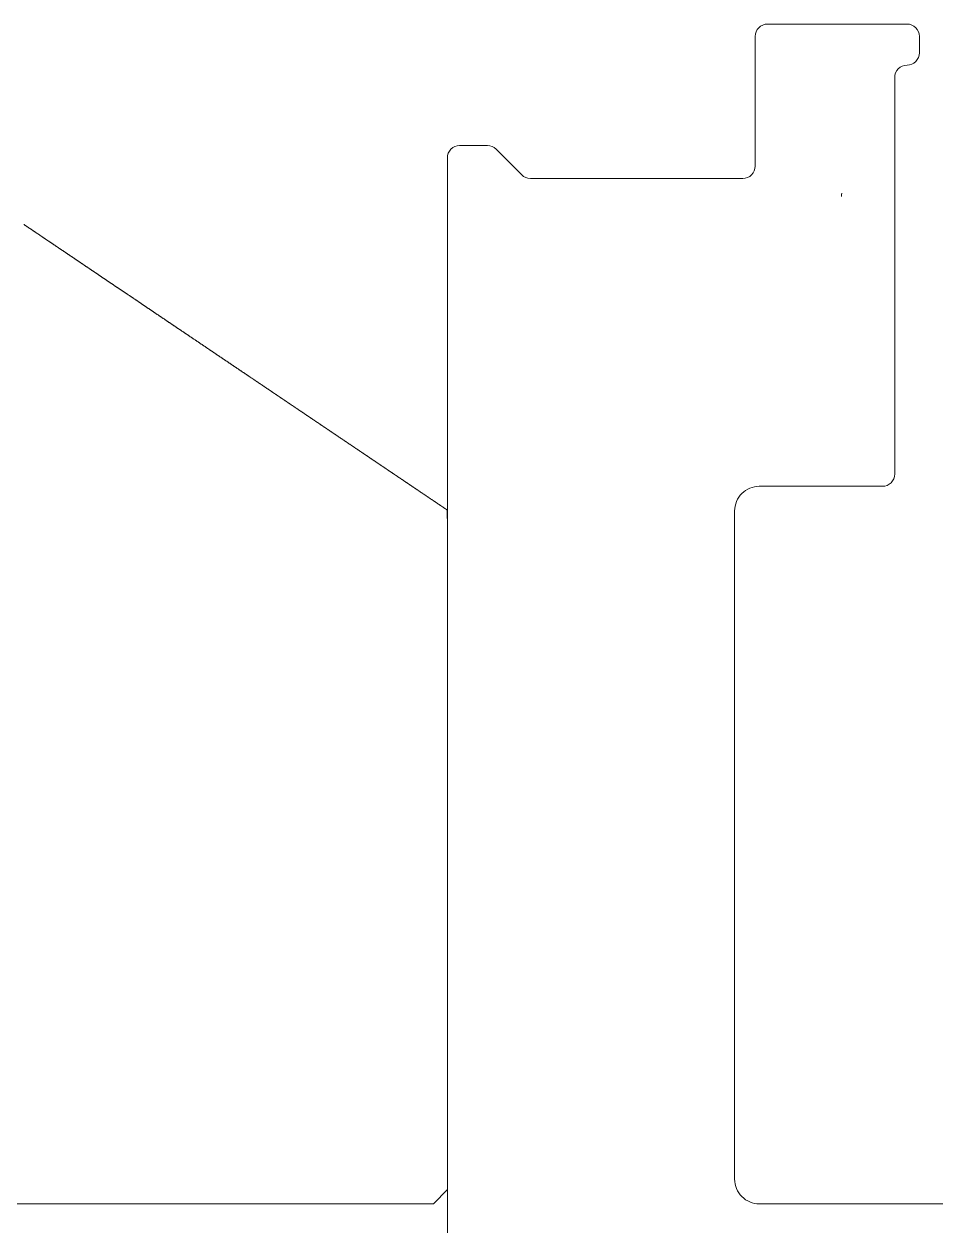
# Model space of a CAD drawing. Header units: inches. Extents: x -3905 to 10892, y 1064 to 9590.
# Drawn here: x 3105.119 to 3106.229, y 6959.931 to 6961.395 of the extents above; entities that cross this region are included whole.
import ezdxf

# ---------------------------------------------------------------- set-up
doc = ezdxf.new("R2010")
doc.units = ezdxf.units.IN
doc.header["$MEASUREMENT"] = 0

# ---------------------------------------------------------------- blocks, each defined once
blk = doc.blocks.new('*U407')
at = {"color": 0, "linetype": 'ByBlock', "lineweight": 0}
blk.add_lwpolyline([(1.8124, 1.208), (1.7837, 1.208), (1.7551, 1.208), (1.7265, 1.208), (1.6978, 1.208), (1.6692, 1.208), (1.6405, 1.208), (1.6119, 1.208), (1.5833, 1.208), (1.5546, 1.208), (1.526, 1.208), (1.4973, 1.208), (1.4687, 1.208), (1.4401, 1.208), (1.4114, 1.208), (1.3828, 1.208), (1.3541, 1.208), (1.3255, 1.208), (1.2969, 1.208), (1.28, 1.2255), (1.28, 1.268), (1.28, 1.3104), (1.28, 1.3529), (1.28, 1.3953), (1.28, 1.4378), (1.28, 1.4803), (1.28, 1.5227), (1.28, 1.5652), (1.28, 1.6076), (1.28, 1.6501), (1.28, 1.6926), (1.28, 1.735), (1.28, 1.7775), (1.28, 1.8199), (1.28, 1.8624), (1.28, 1.9049), (1.28, 1.9473), (1.28, 1.9898), (1.28, 2.0323), (1.2801, 2.0531), (1.2803, 2.0532), (1.2805, 2.0534), (1.2807, 2.0535), (1.281, 2.0536), (1.2812, 2.0538), (1.2814, 2.0539), (1.2816, 2.0541), (1.2818, 2.0542), (1.282, 2.0544), (1.2822, 2.0545), (1.2825, 2.0546), (1.2827, 2.0548), (1.2829, 2.0549), (1.2831, 2.0551), (1.2833, 2.0552), (1.2835, 2.0554), (1.2837, 2.0555), (1.2839, 2.0556), (1.2842, 2.0558), (1.2844, 2.0559), (1.2846, 2.0561), (1.2848, 2.0562), (1.285, 2.0564), (1.2852, 2.0565), (1.2854, 2.0567), (1.2856, 2.0568), (1.2859, 2.0569), (1.2861, 2.0571), (1.2863, 2.0572), (1.2865, 2.0574), (1.2867, 2.0575), (1.2869, 2.0577), (1.2871, 2.0578), (1.2874, 2.0579), (1.2876, 2.0581), (1.2878, 2.0582), (1.288, 2.0584), (1.2882, 2.0585), (1.2884, 2.0587), (1.2886, 2.0588), (1.2888, 2.059), (1.2891, 2.0591), (1.2893, 2.0592), (1.2895, 2.0594), (1.2897, 2.0595), (1.2899, 2.0597), (1.2901, 2.0598), (1.2903, 2.06), (1.2905, 2.0601), (1.2908, 2.0602), (1.291, 2.0604), (1.2912, 2.0605), (1.2914, 2.0607), (1.2916, 2.0608), (1.2918, 2.061), (1.292, 2.0611), (1.2922, 2.0613), (1.2925, 2.0614), (1.2927, 2.0615), (1.2929, 2.0617), (1.2931, 2.0618), (1.2933, 2.062), (1.2935, 2.0621), (1.2937, 2.0623), (1.294, 2.0624), (1.2942, 2.0625), (1.2944, 2.0627), (1.2946, 2.0628), (1.2948, 2.063), (1.295, 2.0631), (1.2952, 2.0633), (1.2954, 2.0634), (1.2957, 2.0636), (1.2959, 2.0637), (1.2961, 2.0638), (1.2963, 2.064), (1.2965, 2.0641), (1.2967, 2.0643), (1.2969, 2.0644), (1.2971, 2.0646), (1.2974, 2.0647), (1.2976, 2.0648), (1.2978, 2.065), (1.298, 2.0651), (1.2982, 2.0653), (1.2984, 2.0654), (1.2986, 2.0656), (1.2989, 2.0657), (1.2991, 2.0659), (1.2993, 2.066), (1.2995, 2.0661), (1.2997, 2.0663), (1.2999, 2.0664), (1.3001, 2.0666), (1.3003, 2.0667), (1.3006, 2.0669), (1.3008, 2.067), (1.301, 2.0671), (1.3012, 2.0673), (1.3014, 2.0674), (1.3016, 2.0676), (1.3018, 2.0677), (1.302, 2.0679), (1.3023, 2.068), (1.3025, 2.0681), (1.3027, 2.0683), (1.3029, 2.0684), (1.3031, 2.0686), (1.3033, 2.0687), (1.3035, 2.0689), (1.3038, 2.069), (1.304, 2.0692), (1.3042, 2.0693), (1.3044, 2.0694), (1.3046, 2.0696), (1.3048, 2.0697), (1.305, 2.0699), (1.3052, 2.07), (1.3055, 2.0702), (1.3057, 2.0703), (1.3059, 2.0704), (1.3061, 2.0706), (1.3063, 2.0707), (1.3065, 2.0709), (1.3067, 2.071), (1.3069, 2.0712), (1.3072, 2.0713), (1.3074, 2.0715), (1.3076, 2.0716), (1.3078, 2.0717), (1.308, 2.0719), (1.3082, 2.072), (1.3084, 2.0722), (1.3087, 2.0723), (1.3089, 2.0725), (1.3091, 2.0726), (1.3093, 2.0727), (1.3095, 2.0729), (1.3097, 2.073), (1.3099, 2.0732), (1.3101, 2.0733), (1.3104, 2.0735), (1.3106, 2.0736), (1.3108, 2.0738), (1.311, 2.0739), (1.3112, 2.074), (1.3114, 2.0742), (1.3116, 2.0743), (1.3118, 2.0745), (1.3121, 2.0746), (1.3123, 2.0748), (1.3125, 2.0749), (1.3127, 2.075), (1.3129, 2.0752), (1.3131, 2.0753), (1.3133, 2.0755), (1.3135, 2.0756), (1.3138, 2.0758), (1.314, 2.0759), (1.3142, 2.0761), (1.3144, 2.0762), (1.3146, 2.0763), (1.3148, 2.0765), (1.315, 2.0766), (1.3153, 2.0768), (1.3155, 2.0769), (1.3157, 2.0771), (1.3159, 2.0772), (1.3161, 2.0773), (1.3163, 2.0775), (1.3165, 2.0776), (1.3167, 2.0778), (1.317, 2.0779), (1.3172, 2.0781), (1.3174, 2.0782), (1.3176, 2.0783), (1.3178, 2.0785), (1.318, 2.0786), (1.3182, 2.0788), (1.3184, 2.0789), (1.3187, 2.0791), (1.3189, 2.0792), (1.3191, 2.0794), (1.3193, 2.0795), (1.3195, 2.0796), (1.3197, 2.0798), (1.3199, 2.0799), (1.3202, 2.0801), (1.3204, 2.0802), (1.3206, 2.0804), (1.3208, 2.0805), (1.321, 2.0806), (1.3212, 2.0808), (1.3214, 2.0809), (1.3216, 2.0811), (1.3219, 2.0812), (1.3221, 2.0814), (1.3223, 2.0815), (1.3225, 2.0817), (1.3227, 2.0818), (1.3229, 2.0819), (1.3231, 2.0821), (1.3233, 2.0822), (1.3236, 2.0824), (1.3238, 2.0825), (1.324, 2.0827), (1.3242, 2.0828), (1.3244, 2.0829), (1.3246, 2.0831), (1.3248, 2.0832), (1.3251, 2.0834), (1.3253, 2.0835), (1.3255, 2.0837), (1.3257, 2.0838), (1.3259, 2.084), (1.3261, 2.0841), (1.3263, 2.0842), (1.3265, 2.0844), (1.3268, 2.0845), (1.327, 2.0847), (1.3272, 2.0848), (1.3274, 2.085), (1.3276, 2.0851), (1.3278, 2.0852), (1.328, 2.0854), (1.3282, 2.0855), (1.3285, 2.0857), (1.3287, 2.0858), (1.3289, 2.086), (1.3291, 2.0861), (1.3293, 2.0863), (1.3295, 2.0864), (1.3297, 2.0865), (1.33, 2.0867), (1.3302, 2.0868), (1.3304, 2.087), (1.3306, 2.0871), (1.3308, 2.0873), (1.331, 2.0874), (1.3312, 2.0875), (1.3314, 2.0877), (1.3317, 2.0878), (1.3319, 2.088), (1.3321, 2.0881), (1.3323, 2.0883), (1.3325, 2.0884), (1.3327, 2.0885), (1.3329, 2.0887), (1.3331, 2.0888), (1.3334, 2.089), (1.3336, 2.0891), (1.3338, 2.0893), (1.334, 2.0894), (1.3342, 2.0896), (1.3344, 2.0897), (1.3346, 2.0898), (1.3348, 2.09), (1.3351, 2.0901), (1.3353, 2.0903), (1.3355, 2.0904), (1.3357, 2.0906), (1.3359, 2.0907), (1.3361, 2.0908), (1.3363, 2.091), (1.3366, 2.0911), (1.3368, 2.0913), (1.337, 2.0914), (1.3372, 2.0916), (1.3374, 2.0917), (1.3376, 2.0919), (1.3378, 2.092), (1.338, 2.0921), (1.3383, 2.0923), (1.3385, 2.0924), (1.3387, 2.0926), (1.3389, 2.0927), (1.3391, 2.0929), (1.3393, 2.093), (1.3395, 2.0931), (1.3397, 2.0933), (1.34, 2.0934), (1.3402, 2.0936), (1.3404, 2.0937), (1.3406, 2.0939), (1.3408, 2.094), (1.341, 2.0942), (1.3412, 2.0943), (1.3415, 2.0944), (1.3417, 2.0946), (1.3419, 2.0947), (1.3421, 2.0949), (1.3423, 2.095), (1.3425, 2.0952), (1.3427, 2.0953), (1.3429, 2.0954), (1.3432, 2.0956), (1.3434, 2.0957), (1.3436, 2.0959), (1.3438, 2.096), (1.344, 2.0962), (1.3442, 2.0963), (1.3444, 2.0965), (1.3446, 2.0966), (1.3449, 2.0967), (1.3451, 2.0969), (1.3453, 2.097), (1.3455, 2.0972), (1.3457, 2.0973), (1.3459, 2.0975), (1.3461, 2.0976), (1.3464, 2.0977), (1.3466, 2.0979), (1.3468, 2.098), (1.347, 2.0982), (1.3472, 2.0983), (1.3474, 2.0985), (1.3476, 2.0986), (1.3478, 2.0988), (1.3481, 2.0989), (1.3483, 2.099), (1.3485, 2.0992), (1.3487, 2.0993), (1.3489, 2.0995), (1.3491, 2.0996), (1.3493, 2.0998), (1.3495, 2.0999), (1.3498, 2.1), (1.35, 2.1002), (1.3502, 2.1003), (1.3504, 2.1005), (1.3506, 2.1006), (1.3508, 2.1008), (1.351, 2.1009), (1.3512, 2.101), (1.3515, 2.1012), (1.3517, 2.1013), (1.3519, 2.1015), (1.3521, 2.1016), (1.3523, 2.1018), (1.3525, 2.1019), (1.3527, 2.1021), (1.353, 2.1022), (1.3532, 2.1023), (1.3534, 2.1025), (1.3536, 2.1026), (1.3538, 2.1028), (1.354, 2.1029), (1.3542, 2.1031), (1.3544, 2.1032), (1.3547, 2.1033), (1.3549, 2.1035), (1.3551, 2.1036), (1.3553, 2.1038), (1.3555, 2.1039), (1.3557, 2.1041), (1.3559, 2.1042), (1.3561, 2.1044), (1.3564, 2.1045), (1.3566, 2.1046), (1.3568, 2.1048), (1.357, 2.1049), (1.3572, 2.1051), (1.3574, 2.1052), (1.3576, 2.1054), (1.3579, 2.1055), (1.3581, 2.1056), (1.3583, 2.1058), (1.3585, 2.1059), (1.3587, 2.1061), (1.3589, 2.1062), (1.3591, 2.1064), (1.3593, 2.1065), (1.3596, 2.1067), (1.3598, 2.1068), (1.36, 2.1069), (1.3602, 2.1071), (1.3604, 2.1072), (1.3606, 2.1074), (1.3608, 2.1075), (1.361, 2.1077), (1.3613, 2.1078), (1.3615, 2.1079), (1.3617, 2.1081), (1.3619, 2.1082), (1.3621, 2.1084), (1.3623, 2.1085), (1.3625, 2.1087), (1.3628, 2.1088), (1.363, 2.109), (1.3632, 2.1091), (1.3634, 2.1092), (1.3636, 2.1094), (1.3638, 2.1095), (1.364, 2.1097), (1.3642, 2.1098), (1.3645, 2.11), (1.3647, 2.1101), (1.3649, 2.1102), (1.3651, 2.1104), (1.3653, 2.1105), (1.3655, 2.1107), (1.3657, 2.1108), (1.3659, 2.111), (1.3662, 2.1111), (1.3664, 2.1112), (1.3666, 2.1114), (1.3668, 2.1115), (1.367, 2.1117), (1.3672, 2.1118), (1.3674, 2.112), (1.3677, 2.1121), (1.3679, 2.1123), (1.3681, 2.1124), (1.3683, 2.1125), (1.3685, 2.1127), (1.3687, 2.1128), (1.3689, 2.113), (1.3691, 2.1131), (1.3694, 2.1133), (1.3696, 2.1134), (1.3698, 2.1135), (1.37, 2.1137), (1.3702, 2.1138), (1.3704, 2.114), (1.3706, 2.1141), (1.3708, 2.1143), (1.3711, 2.1144), (1.3713, 2.1146), (1.3715, 2.1147), (1.3717, 2.1148), (1.3719, 2.115), (1.3721, 2.1151), (1.3723, 2.1153), (1.3725, 2.1154), (1.3728, 2.1156), (1.373, 2.1157), (1.3732, 2.1158), (1.3734, 2.116), (1.3736, 2.1161), (1.3738, 2.1163), (1.374, 2.1164), (1.3743, 2.1166), (1.3745, 2.1167), (1.3747, 2.1169), (1.3749, 2.117), (1.3751, 2.1171), (1.3753, 2.1173), (1.3755, 2.1174), (1.3757, 2.1176), (1.376, 2.1177), (1.3762, 2.1179), (1.3764, 2.118), (1.3766, 2.1181), (1.3768, 2.1183), (1.377, 2.1184), (1.3772, 2.1186), (1.3774, 2.1187), (1.3777, 2.1189), (1.3779, 2.119), (1.3781, 2.1192), (1.3783, 2.1193), (1.3785, 2.1194), (1.3787, 2.1196), (1.3789, 2.1197), (1.3792, 2.1199), (1.3794, 2.12), (1.3796, 2.1202), (1.3798, 2.1203), (1.38, 2.1204), (1.3802, 2.1206), (1.3804, 2.1207), (1.3806, 2.1209), (1.3809, 2.121), (1.3811, 2.1212), (1.3813, 2.1213), (1.3815, 2.1214), (1.3817, 2.1216), (1.3819, 2.1217), (1.3821, 2.1219), (1.3823, 2.122), (1.3826, 2.1222), (1.3828, 2.1223), (1.383, 2.1225), (1.3832, 2.1226), (1.3834, 2.1227), (1.3836, 2.1229), (1.3838, 2.123), (1.3841, 2.1232), (1.3843, 2.1233), (1.3845, 2.1235), (1.3847, 2.1236), (1.3849, 2.1237), (1.3851, 2.1239), (1.3853, 2.124), (1.3855, 2.1242), (1.3858, 2.1243), (1.386, 2.1245), (1.3862, 2.1246), (1.3864, 2.1248), (1.3866, 2.1249), (1.3868, 2.125), (1.387, 2.1252), (1.3872, 2.1253), (1.3875, 2.1255), (1.3877, 2.1256), (1.3879, 2.1258), (1.3881, 2.1259), (1.3883, 2.126), (1.3885, 2.1262), (1.3887, 2.1263), (1.389, 2.1265), (1.3892, 2.1266), (1.3894, 2.1268), (1.3896, 2.1269), (1.3898, 2.1271), (1.39, 2.1272), (1.3902, 2.1273), (1.3904, 2.1275), (1.3907, 2.1276), (1.3909, 2.1278), (1.3911, 2.1279), (1.3913, 2.1281), (1.3915, 2.1282), (1.3917, 2.1283), (1.3919, 2.1285), (1.3921, 2.1286), (1.3924, 2.1288), (1.3926, 2.1289), (1.3928, 2.1291), (1.393, 2.1292), (1.3932, 2.1294), (1.3934, 2.1295), (1.3936, 2.1296), (1.3938, 2.1298), (1.3941, 2.1299), (1.3943, 2.1301), (1.3945, 2.1302), (1.3947, 2.1304), (1.3949, 2.1305), (1.3951, 2.1306), (1.3953, 2.1308), (1.3956, 2.1309), (1.3958, 2.1311), (1.396, 2.1312), (1.3962, 2.1314), (1.3964, 2.1315), (1.3966, 2.1317), (1.3968, 2.1318), (1.397, 2.1319), (1.3973, 2.1321), (1.3975, 2.1322), (1.3977, 2.1324), (1.3979, 2.1325), (1.3981, 2.1327), (1.3983, 2.1328), (1.3985, 2.1329), (1.3987, 2.1331), (1.399, 2.1332), (1.3992, 2.1334), (1.3994, 2.1335), (1.3996, 2.1337), (1.3998, 2.1338), (1.4, 2.1339), (1.4002, 2.1341), (1.4005, 2.1342), (1.4007, 2.1344), (1.4009, 2.1345), (1.4011, 2.1347), (1.4013, 2.1348), (1.4015, 2.135), (1.4017, 2.1351), (1.4019, 2.1352), (1.4022, 2.1354), (1.4024, 2.1355), (1.4026, 2.1357), (1.4028, 2.1358), (1.403, 2.136), (1.4032, 2.1361), (1.4034, 2.1362), (1.4036, 2.1364), (1.4039, 2.1365), (1.4041, 2.1367), (1.4043, 2.1368), (1.4045, 2.137), (1.4047, 2.1371), (1.4049, 2.1373), (1.4051, 2.1374), (1.4054, 2.1375), (1.4056, 2.1377), (1.4058, 2.1378), (1.406, 2.138), (1.4062, 2.1381), (1.4064, 2.1383), (1.4066, 2.1384), (1.4068, 2.1385), (1.4071, 2.1387), (1.4073, 2.1388), (1.4075, 2.139), (1.4077, 2.1391), (1.4079, 2.1393), (1.4081, 2.1394), (1.4083, 2.1396), (1.4085, 2.1397), (1.4088, 2.1398), (1.409, 2.14), (1.4092, 2.1401), (1.4094, 2.1403), (1.4096, 2.1404), (1.4098, 2.1406), (1.41, 2.1407), (1.4103, 2.1408), (1.4105, 2.141), (1.4107, 2.1411), (1.4109, 2.1413), (1.4111, 2.1414), (1.4113, 2.1416), (1.4115, 2.1417), (1.4117, 2.1419), (1.412, 2.142), (1.4122, 2.1421), (1.4124, 2.1423), (1.4126, 2.1424), (1.4128, 2.1426), (1.413, 2.1427), (1.4132, 2.1429), (1.4134, 2.143), (1.4137, 2.1431), (1.4139, 2.1433), (1.4141, 2.1434), (1.4143, 2.1436), (1.4145, 2.1437), (1.4147, 2.1439), (1.4149, 2.144), (1.4151, 2.1441), (1.4154, 2.1443), (1.4156, 2.1444), (1.4158, 2.1446), (1.416, 2.1447), (1.4162, 2.1449), (1.4164, 2.145), (1.4166, 2.1452), (1.4169, 2.1453), (1.4171, 2.1454), (1.4173, 2.1456), (1.4175, 2.1457), (1.4177, 2.1459), (1.4179, 2.146), (1.4181, 2.1462), (1.4183, 2.1463), (1.4186, 2.1464), (1.4188, 2.1466), (1.419, 2.1467), (1.4192, 2.1469), (1.4194, 2.147), (1.4196, 2.1472), (1.4198, 2.1473), (1.42, 2.1475), (1.4203, 2.1476), (1.4205, 2.1477), (1.4207, 2.1479), (1.4209, 2.148), (1.4211, 2.1482), (1.4213, 2.1483), (1.4215, 2.1485), (1.4218, 2.1486), (1.422, 2.1487), (1.4222, 2.1489), (1.4224, 2.149), (1.4226, 2.1492), (1.4228, 2.1493), (1.423, 2.1495), (1.4232, 2.1496), (1.4235, 2.1498), (1.4237, 2.1499), (1.4239, 2.15), (1.4241, 2.1502), (1.4243, 2.1503), (1.4245, 2.1505), (1.4247, 2.1506), (1.4249, 2.1508), (1.4252, 2.1509), (1.4254, 2.151), (1.4256, 2.1512), (1.4258, 2.1513), (1.426, 2.1515), (1.4262, 2.1516), (1.4264, 2.1518), (1.4267, 2.1519), (1.4269, 2.1521), (1.4271, 2.1522), (1.4273, 2.1523), (1.4275, 2.1525), (1.4277, 2.1526), (1.4279, 2.1528), (1.4281, 2.1529), (1.4284, 2.1531), (1.4286, 2.1532), (1.4288, 2.1533), (1.429, 2.1535), (1.4292, 2.1536), (1.4294, 2.1538), (1.4296, 2.1539), (1.4298, 2.1541), (1.4301, 2.1542), (1.4303, 2.1543), (1.4305, 2.1545), (1.4307, 2.1546), (1.4309, 2.1548), (1.4311, 2.1549), (1.4313, 2.1551), (1.4315, 2.1552), (1.4318, 2.1554), (1.432, 2.1555), (1.4322, 2.1556), (1.4324, 2.1558), (1.4326, 2.1559), (1.4328, 2.1561), (1.433, 2.1562), (1.4333, 2.1564), (1.4335, 2.1565), (1.4337, 2.1566), (1.4339, 2.1568), (1.4341, 2.1569), (1.4343, 2.1571), (1.4345, 2.1572), (1.4347, 2.1574), (1.435, 2.1575), (1.4352, 2.1577), (1.4354, 2.1578), (1.4356, 2.1579), (1.4358, 2.1581), (1.436, 2.1582), (1.4362, 2.1584), (1.4364, 2.1585), (1.4367, 2.1587), (1.4369, 2.1588), (1.4371, 2.1589), (1.4373, 2.1591), (1.4375, 2.1592), (1.4377, 2.1594), (1.4379, 2.1595), (1.4382, 2.1597), (1.4384, 2.1598), (1.4386, 2.16), (1.4388, 2.1601), (1.439, 2.1602), (1.4392, 2.1604), (1.4394, 2.1605), (1.4396, 2.1607), (1.4399, 2.1608), (1.4401, 2.161), (1.4403, 2.1611), (1.4405, 2.1612), (1.4407, 2.1614), (1.4409, 2.1615), (1.4411, 2.1617), (1.4413, 2.1618), (1.4416, 2.162), (1.4418, 2.1621), (1.442, 2.1623), (1.4422, 2.1624), (1.4424, 2.1625), (1.4426, 2.1627), (1.4428, 2.1628), (1.4431, 2.163), (1.4433, 2.1631), (1.4435, 2.1633), (1.4437, 2.1634), (1.4439, 2.1635), (1.4441, 2.1637), (1.4443, 2.1638), (1.4445, 2.164), (1.4448, 2.1641), (1.445, 2.1643), (1.4452, 2.1644), (1.4454, 2.1646), (1.4456, 2.1647), (1.4458, 2.1648), (1.446, 2.165), (1.4462, 2.1651), (1.4465, 2.1653), (1.4467, 2.1654), (1.4469, 2.1656), (1.4471, 2.1657), (1.4473, 2.1658), (1.4475, 2.166), (1.4477, 2.1661), (1.448, 2.1663), (1.4482, 2.1664), (1.4484, 2.1666), (1.4486, 2.1667), (1.4488, 2.1668), (1.449, 2.167), (1.4492, 2.1671), (1.4494, 2.1673), (1.4497, 2.1674), (1.4499, 2.1676), (1.4501, 2.1677), (1.4503, 2.1679), (1.4505, 2.168), (1.4507, 2.1681), (1.4509, 2.1683), (1.4511, 2.1684), (1.4514, 2.1686), (1.4516, 2.1687), (1.4518, 2.1689), (1.452, 2.169), (1.4522, 2.1691), (1.4524, 2.1693), (1.4526, 2.1694), (1.4528, 2.1696), (1.4531, 2.1697), (1.4533, 2.1699), (1.4535, 2.17), (1.4537, 2.1702), (1.4539, 2.1703), (1.4541, 2.1704), (1.4543, 2.1706), (1.4546, 2.1707), (1.4548, 2.1709), (1.455, 2.171), (1.4552, 2.1712), (1.4554, 2.1713), (1.4556, 2.1714), (1.4558, 2.1716), (1.456, 2.1717), (1.4563, 2.1719), (1.4565, 2.172), (1.4567, 2.1722), (1.4569, 2.1723), (1.4571, 2.1725), (1.4573, 2.1726), (1.4575, 2.1727), (1.4577, 2.1729), (1.458, 2.173), (1.4582, 2.1732), (1.4584, 2.1733), (1.4586, 2.1735), (1.4588, 2.1736), (1.459, 2.1737), (1.4592, 2.1739), (1.4595, 2.174), (1.4597, 2.1742), (1.4599, 2.1743), (1.4601, 2.1745), (1.4603, 2.1746), (1.4605, 2.1748), (1.4607, 2.1749), (1.4609, 2.175), (1.4612, 2.1752), (1.4614, 2.1753), (1.4616, 2.1755), (1.4618, 2.1756), (1.462, 2.1758), (1.4622, 2.1759), (1.4624, 2.176), (1.4626, 2.1762), (1.4629, 2.1763), (1.4631, 2.1765), (1.4633, 2.1766), (1.4635, 2.1768), (1.4637, 2.1769), (1.4639, 2.177), (1.4641, 2.1772), (1.4644, 2.1773), (1.4646, 2.1775), (1.4648, 2.1776), (1.465, 2.1778), (1.4652, 2.1779), (1.4654, 2.1781), (1.4656, 2.1782), (1.4658, 2.1783), (1.4661, 2.1785), (1.4663, 2.1786), (1.4665, 2.1788), (1.4667, 2.1789), (1.4669, 2.1791), (1.4671, 2.1792), (1.4673, 2.1793), (1.4675, 2.1795), (1.4678, 2.1796), (1.468, 2.1798), (1.4682, 2.1799), (1.4684, 2.1801), (1.4686, 2.1802), (1.4688, 2.1804), (1.469, 2.1805), (1.4693, 2.1806), (1.4695, 2.1808), (1.4697, 2.1809), (1.4699, 2.1811), (1.4701, 2.1812), (1.4703, 2.1814), (1.4705, 2.1815), (1.4707, 2.1816), (1.471, 2.1818), (1.4712, 2.1819), (1.4714, 2.1821), (1.4716, 2.1822), (1.4718, 2.1824), (1.472, 2.1825), (1.4722, 2.1827), (1.4724, 2.1828), (1.4727, 2.1829), (1.4729, 2.1831), (1.4731, 2.1832), (1.4733, 2.1834), (1.4735, 2.1835), (1.4737, 2.1837), (1.4739, 2.1838), (1.4741, 2.1839), (1.4744, 2.1841), (1.4746, 2.1842), (1.4748, 2.1844), (1.475, 2.1845), (1.4752, 2.1847), (1.4754, 2.1848), (1.4756, 2.185), (1.4759, 2.1851), (1.4761, 2.1852), (1.4763, 2.1854), (1.4765, 2.1855), (1.4767, 2.1857), (1.4769, 2.1858), (1.4771, 2.186), (1.4773, 2.1861), (1.4776, 2.1862), (1.4778, 2.1864), (1.478, 2.1865), (1.4782, 2.1867), (1.4784, 2.1868), (1.4786, 2.187), (1.4788, 2.1871), (1.479, 2.1872), (1.4793, 2.1874), (1.4795, 2.1875), (1.4797, 2.1877), (1.4799, 2.1878), (1.4801, 2.188), (1.4803, 2.1881), (1.4805, 2.1883), (1.4808, 2.1884), (1.481, 2.1885), (1.4812, 2.1887), (1.4814, 2.1888), (1.4816, 2.189), (1.4818, 2.1891), (1.482, 2.1893), (1.4822, 2.1894), (1.4825, 2.1895), (1.4827, 2.1897), (1.4829, 2.1898), (1.4831, 2.19), (1.4833, 2.1901), (1.4835, 2.1903), (1.4837, 2.1904), (1.4839, 2.1906), (1.4842, 2.1907), (1.4844, 2.1908), (1.4846, 2.191), (1.4848, 2.1911), (1.485, 2.1913), (1.4852, 2.1914), (1.4854, 2.1916), (1.4857, 2.1917), (1.4859, 2.1918), (1.4861, 2.192), (1.4863, 2.1921), (1.4865, 2.1923), (1.4867, 2.1924), (1.4869, 2.1926), (1.4871, 2.1927), (1.4874, 2.1929), (1.4876, 2.193), (1.4878, 2.1931), (1.488, 2.1933), (1.4882, 2.1934), (1.4884, 2.1936), (1.4886, 2.1937), (1.4888, 2.1939), (1.4891, 2.194), (1.4893, 2.1941), (1.4895, 2.1943), (1.4897, 2.1944), (1.4899, 2.1946), (1.4901, 2.1947), (1.4903, 2.1949), (1.4905, 2.195), (1.4908, 2.1952), (1.491, 2.1953), (1.4912, 2.1954), (1.4914, 2.1956), (1.4916, 2.1957), (1.4918, 2.1959), (1.492, 2.196), (1.4923, 2.1962), (1.4925, 2.1963), (1.4927, 2.1964), (1.4929, 2.1966), (1.4931, 2.1967), (1.4933, 2.1969), (1.4935, 2.197), (1.4937, 2.1972), (1.494, 2.1973), (1.4942, 2.1975), (1.4944, 2.1976), (1.4946, 2.1977), (1.4948, 2.1979), (1.495, 2.198), (1.4952, 2.1982), (1.4954, 2.1983), (1.4957, 2.1985), (1.4959, 2.1986), (1.4961, 2.1987), (1.4963, 2.1989), (1.4965, 2.199), (1.4967, 2.1992), (1.4969, 2.1993), (1.4972, 2.1995), (1.4974, 2.1996), (1.4976, 2.1997), (1.4978, 2.1999), (1.498, 2.2), (1.4982, 2.2002), (1.4984, 2.2003), (1.4986, 2.2005), (1.4989, 2.2006), (1.4991, 2.2008), (1.4993, 2.2009), (1.4995, 2.201), (1.4997, 2.2012), (1.4999, 2.2013), (1.5001, 2.2015), (1.5003, 2.2016), (1.5006, 2.2018), (1.5008, 2.2019), (1.501, 2.202), (1.5012, 2.2022), (1.5014, 2.2023), (1.5016, 2.2025), (1.5018, 2.2026), (1.5021, 2.2028), (1.5023, 2.2029), (1.5025, 2.2031), (1.5027, 2.2032), (1.5029, 2.2033), (1.5031, 2.2035), (1.5033, 2.2036), (1.5035, 2.2038), (1.5038, 2.2039), (1.504, 2.2041), (1.5042, 2.2042), (1.5044, 2.2043), (1.5046, 2.2045), (1.5048, 2.2046), (1.505, 2.2048), (1.5052, 2.2049), (1.5055, 2.2051), (1.5057, 2.2052), (1.5059, 2.2054), (1.5061, 2.2055), (1.5063, 2.2056), (1.5065, 2.2058), (1.5067, 2.2059), (1.507, 2.2061), (1.5072, 2.2062), (1.5074, 2.2064), (1.5076, 2.2065), (1.5078, 2.2066), (1.508, 2.2068), (1.5082, 2.2069), (1.5084, 2.2071), (1.5087, 2.2072), (1.5089, 2.2074), (1.5091, 2.2075), (1.5093, 2.2077), (1.5095, 2.2078), (1.5097, 2.2079), (1.5099, 2.2081), (1.5101, 2.2082), (1.5104, 2.2084), (1.5106, 2.2085), (1.5108, 2.2087), (1.511, 2.2088), (1.5112, 2.2089), (1.5114, 2.2091), (1.5116, 2.2092), (1.5118, 2.2094), (1.5121, 2.2095), (1.5123, 2.2097), (1.5125, 2.2098), (1.5127, 2.2099), (1.5129, 2.2101), (1.5131, 2.2102), (1.5133, 2.2104), (1.5136, 2.2105), (1.5138, 2.2107), (1.514, 2.2108), (1.5142, 2.211), (1.5144, 2.2111), (1.5146, 2.2112), (1.5148, 2.2114), (1.515, 2.2115), (1.5153, 2.2117), (1.5155, 2.2118), (1.5157, 2.212), (1.5159, 2.2121), (1.5161, 2.2122), (1.5163, 2.2124), (1.5165, 2.2125), (1.5167, 2.2127), (1.517, 2.2128), (1.5172, 2.213), (1.5174, 2.2131), (1.5176, 2.2133), (1.5179, 2.2135), (1.5182, 2.2136), (1.5184, 2.2138), (1.5187, 2.214), (1.5189, 2.2141), (1.5192, 2.2143), (1.5194, 2.2145), (1.5197, 2.2147), (1.5199, 2.2148), (1.5202, 2.215), (1.5204, 2.2152), (1.5207, 2.2153), (1.5209, 2.2155), (1.5212, 2.2157), (1.5214, 2.2158), (1.5217, 2.216), (1.522, 2.2162), (1.5222, 2.2164), (1.5225, 2.2166), (1.523, 2.2169), (1.5234, 2.2172), (1.5239, 2.2175), (1.5244, 2.2178), (1.5248, 2.2181), (1.5253, 2.2184), (1.5257, 2.2188), (1.5262, 2.2191), (1.5267, 2.2194), (1.5271, 2.2197), (1.5276, 2.22), (1.5281, 2.2203), (1.5285, 2.2206), (1.529, 2.2209), (1.5294, 2.2212), (1.5299, 2.2216), (1.5304, 2.2219), (1.5308, 2.2222), (1.5313, 2.2225), (1.5318, 2.2228), (1.5322, 2.2231), (1.5327, 2.2234), (1.5331, 2.2237), (1.5336, 2.224), (1.5341, 2.2244), (1.5345, 2.2247), (1.535, 2.225), (1.5355, 2.2253), (1.5359, 2.2256), (1.5364, 2.2259), (1.5368, 2.2262), (1.5373, 2.2265), (1.5378, 2.2268), (1.5382, 2.2272), (1.5387, 2.2275), (1.5391, 2.2278), (1.5396, 2.2281), (1.5401, 2.2284), (1.5405, 2.2287), (1.541, 2.229), (1.5414, 2.2293), (1.5419, 2.2296), (1.5424, 2.23), (1.5428, 2.2303), (1.5433, 2.2306), (1.5437, 2.2309), (1.5442, 2.2312), (1.5447, 2.2315), (1.5451, 2.2318), (1.5456, 2.2321), (1.546, 2.2324), (1.5465, 2.2327), (1.547, 2.2331), (1.5474, 2.2334), (1.5479, 2.2337), (1.5483, 2.234), (1.5488, 2.2343), (1.5492, 2.2346), (1.5497, 2.2349), (1.5502, 2.2352), (1.5506, 2.2355), (1.5511, 2.2358), (1.5515, 2.2361), (1.552, 2.2365), (1.5525, 2.2368), (1.5529, 2.2371), (1.5534, 2.2374), (1.5538, 2.2377), (1.5543, 2.238), (1.5547, 2.2383), (1.5552, 2.2386), (1.5557, 2.2389), (1.5561, 2.2392), (1.5566, 2.2395), (1.557, 2.2398), (1.5575, 2.2402), (1.5579, 2.2405), (1.5584, 2.2408), (1.5589, 2.2411), (1.5593, 2.2414), (1.5598, 2.2417), (1.5602, 2.242), (1.5607, 2.2423), (1.5611, 2.2426), (1.5616, 2.2429), (1.562, 2.2432), (1.5625, 2.2435), (1.563, 2.2438), (1.5634, 2.2441), (1.5639, 2.2445), (1.5643, 2.2448), (1.5648, 2.2451), (1.5652, 2.2454), (1.5657, 2.2457), (1.5661, 2.246), (1.5666, 2.2463), (1.567, 2.2466), (1.5675, 2.2469), (1.568, 2.2472), (1.5684, 2.2475), (1.5689, 2.2478), (1.5693, 2.2481), (1.5698, 2.2484), (1.5702, 2.2487), (1.5707, 2.249), (1.5711, 2.2494), (1.5716, 2.2497), (1.572, 2.25), (1.5725, 2.2503), (1.5729, 2.2506), (1.5734, 2.2509), (1.5738, 2.2512), (1.5743, 2.2515), (1.5747, 2.2518), (1.5752, 2.2521), (1.5756, 2.2524), (1.5761, 2.2527), (1.5765, 2.253), (1.577, 2.2533), (1.5775, 2.2536), (1.5779, 2.2539), (1.5784, 2.2542), (1.5788, 2.2545), (1.5792, 2.2548), (1.5797, 2.2551), (1.5801, 2.2554), (1.5806, 2.2557), (1.581, 2.256), (1.5815, 2.2564), (1.5819, 2.2567), (1.5824, 2.257), (1.5828, 2.2573), (1.5833, 2.2576), (1.5837, 2.2579), (1.5842, 2.2582), (1.5846, 2.2585), (1.5851, 2.2588), (1.5855, 2.2591), (1.586, 2.2594), (1.5864, 2.2597), (1.5869, 2.26), (1.5873, 2.2603), (1.5878, 2.2606), (1.5882, 2.2609), (1.5887, 2.2612), (1.5891, 2.2615), (1.5896, 2.2618), (1.59, 2.2621), (1.5905, 2.2624), (1.5909, 2.2627), (1.5913, 2.263), (1.5918, 2.2633), (1.5922, 2.2636), (1.5927, 2.2639), (1.5931, 2.2642), (1.5936, 2.2645), (1.594, 2.2648), (1.5945, 2.2651), (1.5949, 2.2654), (1.5954, 2.2657), (1.5958, 2.266), (1.5962, 2.2663), (1.5967, 2.2666), (1.5971, 2.2669), (1.5976, 2.2672), (1.598, 2.2675), (1.5985, 2.2678), (1.5989, 2.2681), (1.5993, 2.2684), (1.5998, 2.2687), (1.6002, 2.269), (1.6007, 2.2693), (1.6011, 2.2696), (1.6016, 2.2699), (1.602, 2.2702), (1.6024, 2.2705), (1.6029, 2.2708), (1.6033, 2.2711), (1.6038, 2.2714), (1.6042, 2.2717), (1.6046, 2.272), (1.6051, 2.2723), (1.6055, 2.2726), (1.606, 2.2729), (1.6064, 2.2731), (1.6068, 2.2734), (1.6073, 2.2737), (1.6077, 2.274), (1.6082, 2.2743), (1.6086, 2.2746), (1.609, 2.2749), (1.6095, 2.2752), (1.6099, 2.2755), (1.6103, 2.2758), (1.6108, 2.2761), (1.6112, 2.2764), (1.6117, 2.2767), (1.6121, 2.277), (1.6125, 2.2773), (1.613, 2.2776), (1.6134, 2.2779), (1.6138, 2.2782), (1.6143, 2.2785), (1.6147, 2.2788), (1.6152, 2.2791), (1.6156, 2.2793), (1.616, 2.2796), (1.6165, 2.2799), (1.6169, 2.2802), (1.6173, 2.2805), (1.6178, 2.2808), (1.6182, 2.2811), (1.6186, 2.2814), (1.6191, 2.2817), (1.6195, 2.282), (1.6199, 2.2823), (1.6204, 2.2826), (1.6208, 2.2829), (1.6212, 2.2832), (1.6217, 2.2834), (1.6221, 2.2837), (1.6225, 2.284), (1.623, 2.2843), (1.6234, 2.2846), (1.6238, 2.2849), (1.6242, 2.2852), (1.6247, 2.2855), (1.6251, 2.2858), (1.6255, 2.2861), (1.626, 2.2864), (1.6264, 2.2866), (1.6268, 2.2869), (1.6273, 2.2872), (1.6277, 2.2875), (1.6281, 2.2878), (1.6286, 2.2881), (1.629, 2.2884), (1.6294, 2.2887), (1.6298, 2.289), (1.6303, 2.2892), (1.6307, 2.2895), (1.6311, 2.2898), (1.6315, 2.2901), (1.632, 2.2904), (1.6324, 2.2907), (1.6328, 2.291), (1.6333, 2.2913), (1.6337, 2.2915), (1.6341, 2.2918), (1.6345, 2.2921), (1.635, 2.2924), (1.6354, 2.2927), (1.6358, 2.293), (1.6362, 2.2933), (1.6367, 2.2936), (1.6371, 2.2938), (1.6375, 2.2941), (1.6379, 2.2944), (1.6384, 2.2947), (1.6388, 2.295), (1.6392, 2.2953), (1.6396, 2.2956), (1.64, 2.2958), (1.6405, 2.2961), (1.6409, 2.2964), (1.6413, 2.2967), (1.6417, 2.297), (1.6421, 2.2973), (1.6426, 2.2975), (1.643, 2.2978), (1.6434, 2.2981), (1.6438, 2.2984), (1.6443, 2.2987), (1.6447, 2.299), (1.6451, 2.2992), (1.6455, 2.2995), (1.6459, 2.2998), (1.6464, 2.3001), (1.6468, 2.3004), (1.6472, 2.3007), (1.6476, 2.3009), (1.648, 2.3012), (1.6484, 2.3015), (1.6489, 2.3018), (1.6493, 2.3021), (1.6497, 2.3023), (1.6501, 2.3026), (1.6505, 2.3029), (1.6509, 2.3032), (1.6513, 2.3035), (1.6518, 2.3037), (1.6522, 2.304), (1.6526, 2.3043), (1.653, 2.3046), (1.6534, 2.3049), (1.6538, 2.3052), (1.6543, 2.3054), (1.6547, 2.3057), (1.6551, 2.306), (1.6555, 2.3063), (1.6559, 2.3065), (1.6563, 2.3068), (1.6567, 2.3071), (1.6571, 2.3074), (1.6575, 2.3077), (1.658, 2.3079), (1.6584, 2.3082), (1.6588, 2.3085), (1.6592, 2.3088), (1.6596, 2.309), (1.66, 2.3093), (1.6604, 2.3096), (1.6608, 2.3099), (1.6612, 2.3101), (1.6617, 2.3104), (1.6621, 2.3107), (1.6625, 2.311), (1.6629, 2.3112), (1.6633, 2.3115), (1.6637, 2.3118), (1.6641, 2.3121), (1.6645, 2.3123), (1.6649, 2.3126), (1.6653, 2.3129), (1.6657, 2.3132), (1.6661, 2.3134), (1.6665, 2.3137), (1.6669, 2.314), (1.6673, 2.3143), (1.6677, 2.3145), (1.6682, 2.3148), (1.6686, 2.3151), (1.669, 2.3153), (1.6694, 2.3156), (1.6698, 2.3159), (1.6702, 2.3162), (1.6706, 2.3164), (1.671, 2.3167), (1.6714, 2.317), (1.6718, 2.3173), (1.6722, 2.3175), (1.6726, 2.3178), (1.673, 2.3181), (1.6734, 2.3183), (1.6738, 2.3186), (1.6742, 2.3189), (1.6746, 2.3191), (1.675, 2.3194), (1.6754, 2.3197), (1.6758, 2.3199), (1.6762, 2.3202), (1.6766, 2.3205), (1.677, 2.3208), (1.6774, 2.321), (1.6778, 2.3213), (1.6782, 2.3216), (1.6786, 2.3218), (1.679, 2.3221), (1.6794, 2.3224), (1.6798, 2.3226), (1.6801, 2.3229), (1.6805, 2.3232), (1.6809, 2.3234), (1.6813, 2.3237), (1.6817, 2.324), (1.6821, 2.3242), (1.6825, 2.3245), (1.6829, 2.3247), (1.6833, 2.325), (1.6837, 2.3253), (1.6841, 2.3255), (1.6845, 2.3258), (1.6849, 2.3261), (1.6853, 2.3263), (1.6857, 2.3266), (1.686, 2.3269), (1.6864, 2.3271), (1.6868, 2.3274), (1.6872, 2.3277), (1.6876, 2.3279), (1.688, 2.3282), (1.6884, 2.3284), (1.6888, 2.3287), (1.6891, 2.329), (1.6895, 2.3292), (1.6899, 2.3295), (1.6903, 2.3297), (1.6907, 2.33), (1.6911, 2.3303), (1.6915, 2.3305), (1.6919, 2.3308), (1.6922, 2.3311), (1.6926, 2.3313), (1.693, 2.3316), (1.6934, 2.3318), (1.6938, 2.3321), (1.6942, 2.3324), (1.6946, 2.3326), (1.6949, 2.3329), (1.6953, 2.3331), (1.6957, 2.3334), (1.6961, 2.3336), (1.6965, 2.3339), (1.6968, 2.3342), (1.6972, 2.3344), (1.6976, 2.3347), (1.698, 2.3349), (1.6984, 2.3352), (1.6987, 2.3354), (1.6991, 2.3357), (1.6995, 2.336), (1.6999, 2.3362), (1.7003, 2.3365), (1.7007, 2.3367), (1.701, 2.337), (1.7014, 2.3372), (1.7018, 2.3375), (1.7022, 2.3377), (1.7025, 2.338), (1.7029, 2.3383), (1.7033, 2.3385), (1.7037, 2.3388), (1.704, 2.339), (1.7044, 2.3393), (1.7048, 2.3395), (1.7052, 2.3398), (1.7055, 2.34), (1.7059, 2.3403), (1.7063, 2.3405), (1.7067, 2.3408), (1.707, 2.341), (1.7074, 2.3413), (1.7078, 2.3415), (1.7081, 2.3418), (1.7085, 2.342), (1.7089, 2.3423), (1.7093, 2.3425), (1.7096, 2.3428), (1.71, 2.343), (1.7104, 2.3433), (1.7107, 2.3435), (1.7111, 2.3438), (1.7115, 2.344), (1.7118, 2.3443), (1.7122, 2.3445), (1.7126, 2.3448), (1.7129, 2.345), (1.7133, 2.3453), (1.7137, 2.3455), (1.714, 2.3458), (1.7144, 2.346), (1.7148, 2.3462), (1.7151, 2.3465), (1.7155, 2.3467), (1.7159, 2.347), (1.7162, 2.3472), (1.7166, 2.3475), (1.717, 2.3477), (1.7173, 2.348), (1.7177, 2.3482), (1.7181, 2.3485), (1.7184, 2.3487), (1.7188, 2.3489), (1.7191, 2.3492), (1.7195, 2.3494), (1.7198, 2.3497), (1.7202, 2.3499), (1.7206, 2.3502), (1.7209, 2.3504), (1.7213, 2.3506), (1.7216, 2.3509), (1.722, 2.3511), (1.7224, 2.3514), (1.7227, 2.3516), (1.7231, 2.3519), (1.7234, 2.3521), (1.7238, 2.3523), (1.7242, 2.3526), (1.7245, 2.3528), (1.7249, 2.3531), (1.7252, 2.3533), (1.7256, 2.3535), (1.7259, 2.3538), (1.7263, 2.354), (1.7266, 2.3542), (1.727, 2.3545), (1.7273, 2.3547), (1.7277, 2.355), (1.728, 2.3552), (1.7284, 2.3554), (1.7287, 2.3557), (1.7291, 2.3559), (1.7294, 2.3561), (1.7298, 2.3564), (1.7301, 2.3566), (1.7305, 2.3569), (1.7309, 2.3571), (1.7312, 2.3573), (1.7315, 2.3576), (1.7319, 2.3578), (1.7322, 2.358), (1.7326, 2.3583), (1.7329, 2.3585), (1.7333, 2.3587), (1.7336, 2.359), (1.734, 2.3592), (1.7343, 2.3594), (1.7346, 2.3597), (1.735, 2.3599), (1.7353, 2.3601), (1.7357, 2.3604), (1.736, 2.3606), (1.7364, 2.3608), (1.7367, 2.361), (1.7371, 2.3613), (1.7374, 2.3615), (1.7377, 2.3617), (1.7381, 2.362), (1.7384, 2.3622), (1.7388, 2.3624), (1.7391, 2.3627), (1.7394, 2.3629), (1.7398, 2.3631), (1.7401, 2.3633), (1.7404, 2.3636), (1.7408, 2.3638), (1.7411, 2.364), (1.7415, 2.3642), (1.7418, 2.3645), (1.7421, 2.3647), (1.7425, 2.3649), (1.7428, 2.3652), (1.7431, 2.3654), (1.7435, 2.3656), (1.7438, 2.3658), (1.7441, 2.3661), (1.7445, 2.3663), (1.7448, 2.3665), (1.7451, 2.3667), (1.7455, 2.367), (1.7458, 2.3672), (1.7461, 2.3674), (1.7465, 2.3676), (1.7468, 2.3678), (1.7471, 2.3681), (1.7474, 2.3683), (1.7478, 2.3685), (1.7481, 2.3687), (1.7484, 2.369), (1.7488, 2.3692), (1.7491, 2.3694), (1.7494, 2.3696), (1.7497, 2.3698), (1.7501, 2.3701), (1.7504, 2.3703), (1.7507, 2.3705), (1.7511, 2.3707), (1.7514, 2.3709), (1.7517, 2.3712), (1.752, 2.3714), (1.7523, 2.3716), (1.7527, 2.3718), (1.753, 2.372), (1.7533, 2.3722), (1.7536, 2.3725), (1.754, 2.3727), (1.7543, 2.3729), (1.7546, 2.3731), (1.7549, 2.3733), (1.7552, 2.3735), (1.7556, 2.3738), (1.7559, 2.374), (1.7562, 2.3742), (1.7565, 2.3744), (1.7568, 2.3746), (1.7572, 2.3748), (1.7575, 2.3751), (1.7578, 2.3753), (1.7581, 2.3755), (1.7584, 2.3757), (1.7587, 2.3759), (1.759, 2.3761), (1.7594, 2.3763), (1.7597, 2.3765), (1.76, 2.3767), (1.7603, 2.3769), (1.7606, 2.3772), (1.7609, 2.3774), (1.7612, 2.3776), (1.7615, 2.3778), (1.7619, 2.378), (1.7622, 2.3782), (1.7625, 2.3784), (1.7628, 2.3786), (1.7631, 2.3788), (1.7634, 2.3791), (1.7637, 2.3793), (1.764, 2.3795), (1.7643, 2.3797), (1.7646, 2.3799), (1.7649, 2.3801), (1.7652, 2.3803), (1.7655, 2.3805), (1.7659, 2.3807), (1.7662, 2.3809), (1.7665, 2.3811), (1.7668, 2.3813), (1.7671, 2.3815), (1.7674, 2.3817), (1.7677, 2.3819), (1.768, 2.3821), (1.7683, 2.3823), (1.7686, 2.3825), (1.7689, 2.3828), (1.7692, 2.383), (1.7695, 2.3832), (1.7698, 2.3834), (1.7701, 2.3836), (1.7704, 2.3838), (1.7707, 2.384), (1.771, 2.3842), (1.7713, 2.3844), (1.7716, 2.3846), (1.7719, 2.3848), (1.7722, 2.385), (1.7725, 2.3852), (1.7728, 2.3854), (1.7731, 2.3856), (1.7734, 2.3858), (1.7736, 2.386), (1.7739, 2.3862), (1.7742, 2.3864), (1.7745, 2.3866), (1.7748, 2.3868), (1.7751, 2.387), (1.7754, 2.3872), (1.7757, 2.3874), (1.776, 2.3875), (1.7763, 2.3877), (1.7766, 2.3879), (1.7769, 2.3881), (1.7771, 2.3883), (1.7774, 2.3885), (1.7777, 2.3887), (1.778, 2.3889), (1.7783, 2.3891), (1.7786, 2.3893), (1.7789, 2.3895), (1.7792, 2.3897), (1.7794, 2.3899), (1.7797, 2.3901), (1.78, 2.3903), (1.7803, 2.3904), (1.7806, 2.3906), (1.7809, 2.3908), (1.7812, 2.391), (1.7814, 2.3912), (1.7817, 2.3914), (1.782, 2.3916), (1.7823, 2.3918), (1.7826, 2.392), (1.7828, 2.3922), (1.7831, 2.3923), (1.7834, 2.3925), (1.7837, 2.3927), (1.7839, 2.3929), (1.7842, 2.3931), (1.7845, 2.3933), (1.7848, 2.3935), (1.7851, 2.3937), (1.7853, 2.3938), (1.7856, 2.394), (1.7859, 2.3942), (1.7862, 2.3944), (1.7865, 2.3946), (1.7867, 2.3948), (1.787, 2.395), (1.7873, 2.3951), (1.7875, 2.3953), (1.7878, 2.3955), (1.7881, 2.3957), (1.7883, 2.3959), (1.7886, 2.3961), (1.7889, 2.3962), (1.7892, 2.3964), (1.7894, 2.3966), (1.7897, 2.3968), (1.79, 2.397), (1.7902, 2.3971), (1.7905, 2.3973), (1.7908, 2.3975), (1.791, 2.3977), (1.7913, 2.3979), (1.7916, 2.3981), (1.7918, 2.3982), (1.7921, 2.3984), (1.7924, 2.3986), (1.7926, 2.3988), (1.7929, 2.3989), (1.7932, 2.3991), (1.7934, 2.3993), (1.7937, 2.3995), (1.7939, 2.3996), (1.7942, 2.3998), (1.7945, 2.4), (1.7947, 2.4002), (1.795, 2.4003), (1.7952, 2.4005), (1.7955, 2.4007), (1.7958, 2.4009)], dxfattribs=at)
blk.add_lwpolyline([(1.28, 0.322), (1.28, 2.482, 0.414214), (1.265, 2.497), (1.2312, 2.497, 0.198912), (1.2206, 2.4927), (1.1894, 2.4614, -0.198912), (1.1788, 2.457), (0.92, 2.457, -0.414214), (0.905, 2.472), (0.905, 2.63, 0.414214), (0.89, 2.645), (0.72, 2.645, 0.414214), (0.705, 2.63), (0.705, 2.61, 0.414214), (0.72, 2.595, -0.414214), (0.735, 2.58), (0.735, 2.097, 0.414214), (0.75, 2.082), (0.9, 2.082, -0.414214), (0.93, 2.052), (0.93, 1.238, -0.414214), (0.9, 1.208), (-0.3708, 1.208, 0.198912)], format="xyb", dxfattribs=at)
blk.add_arc((0.785, 2.435), 0.015, 0, 15.3589, dxfattribs=at)

msp = doc.modelspace()

# ---------------------------------------------------------------- block references
at = {"linetype": 'Continuous', "lineweight": 100, "xscale": -1}
msp.add_blockref('*U407', (3106.91424, 6958.74966), dxfattribs=at)

doc.saveas('drawing.dxf')
